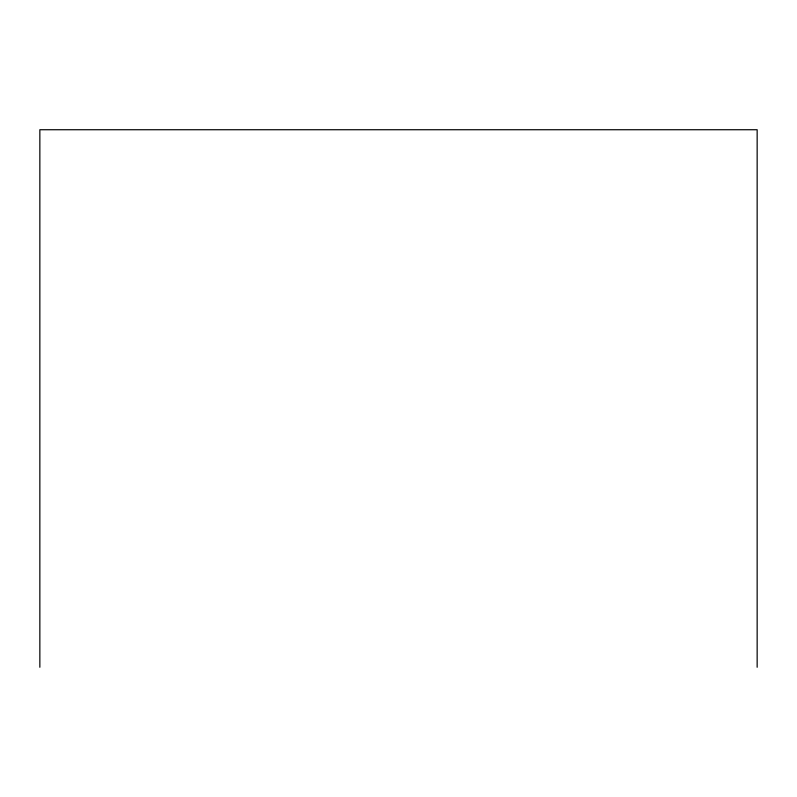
<?xml version="1.0" encoding="UTF-8"?>
<svg xmlns="http://www.w3.org/2000/svg" width="797" height="797" viewBox="0 0 797 797"><rect width="100%" height="100%" fill="white"/><g stroke="black" fill="none" stroke-linecap="round" stroke-linejoin="round"><path stroke-width="1.2" d="M757.15 667.268L757.15 129.732L39.85 129.732L39.85 667.268"/></g></svg>
